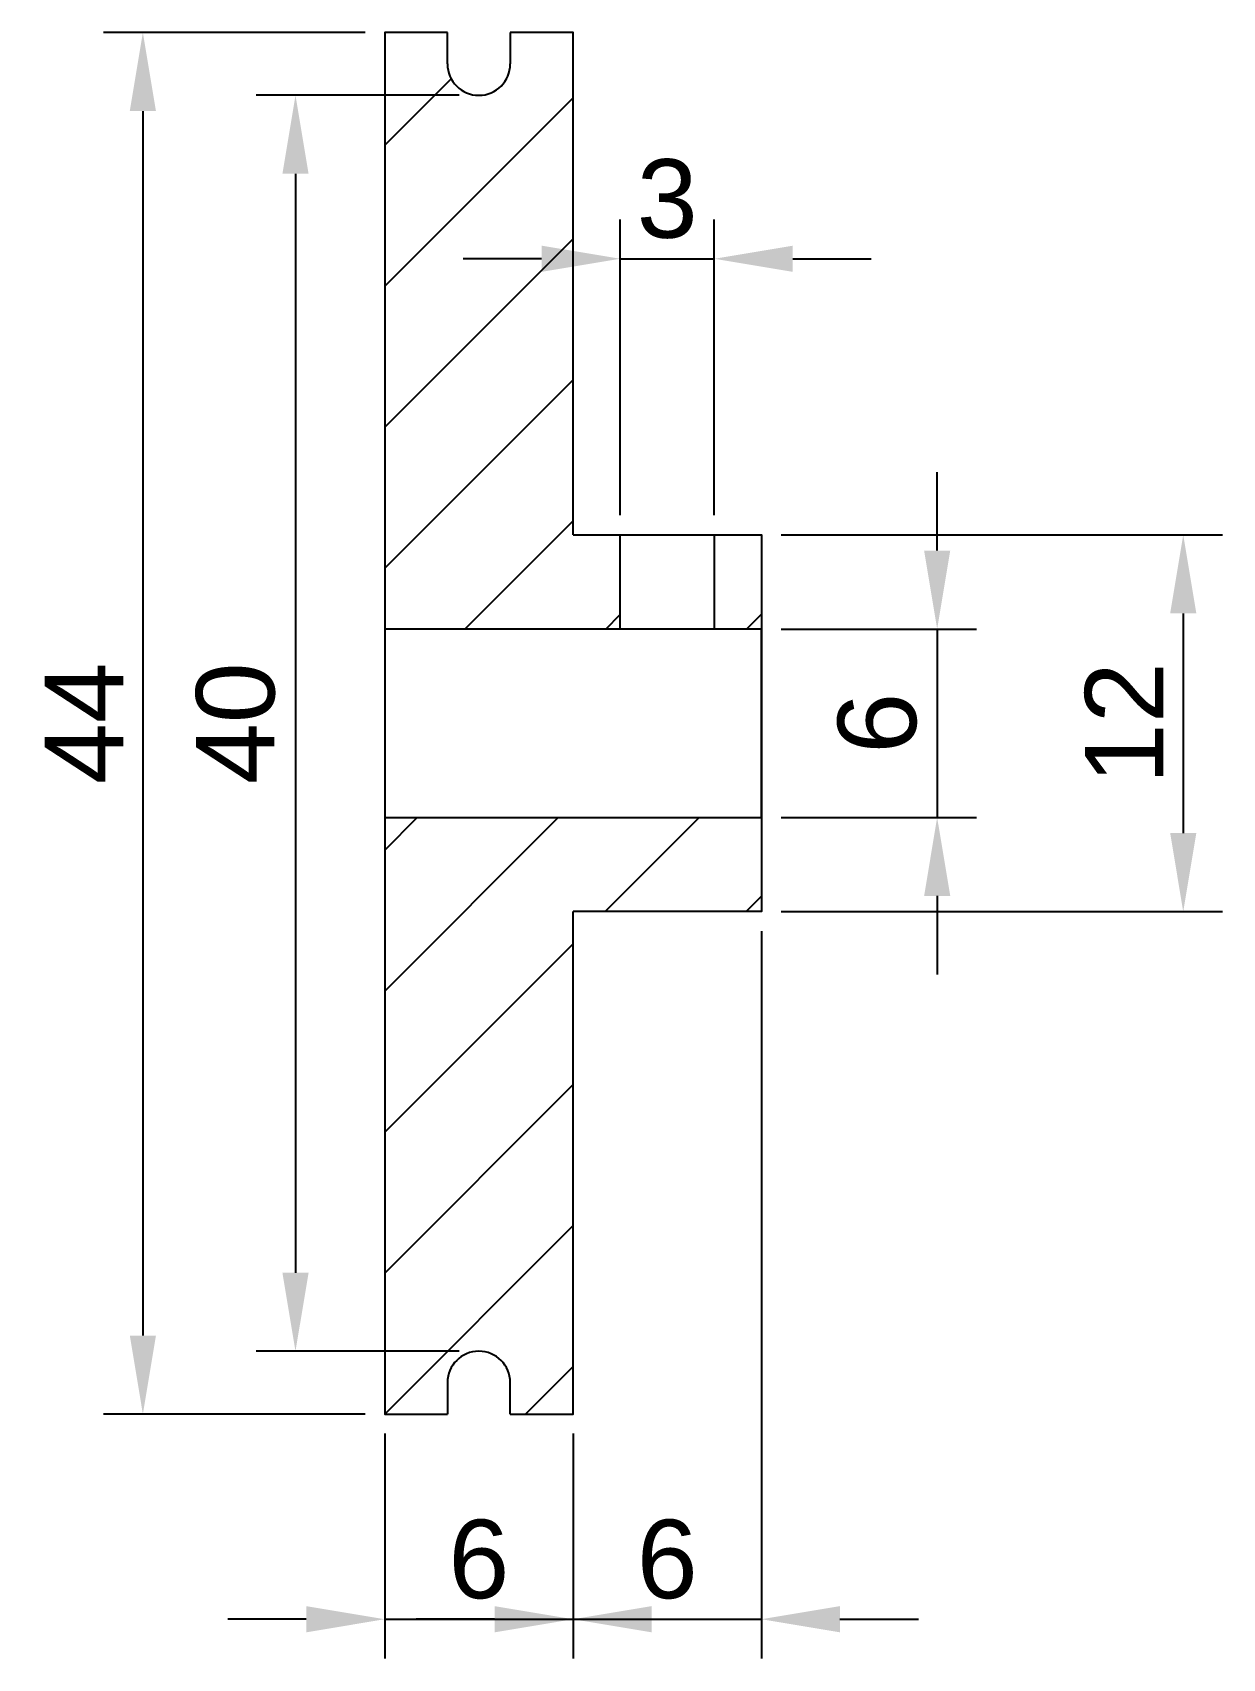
# Model space of a CAD drawing. Header units: millimetres. Extents: x -11.2 to 26.7, y -7.8 to 44.
import ezdxf

# ---------------------------------------------------------------- set-up
doc = ezdxf.new("R2010")
doc.units = ezdxf.units.MM
doc.styles.get("Standard").update_dxf_attribs({"font": 'arial.ttf'})
doc.dimstyles.new('ISO-25', dxfattribs={"dimtxt": 2.5, "dimasz": 2.5, "dimexe": 1.25, "dimexo": 0.625, "dimtad": 1, "dimtxsty": 'Standard', "dimcen": 2.5, "dimadec": 0, "dimazin": 0, "dimtfac": 1, "dimtmove": 0, "dimatfit": 3, "dimfxl": 1, "dimarcsym": 0})

# ---------------------------------------------------------------- blocks, each defined once
blk = doc.blocks.new('*D2')
at = {"color": 0, "lineweight": -2, "transparency": 16777216}
for p, q in [((-0.625, 44), (-8.954, 44)), ((-7.704, 41.5), (-7.704, 2.5)), ((-0.625, 0), (-8.954, 0))]:
    blk.add_line(p, q, dxfattribs=at)
at = {"color": 0, "transparency": 16777216}
for points in [[(-8.12, 41.5), (-7.287, 41.5), (-7.704, 44)], [(-8.12, 2.5), (-7.287, 2.5), (-7.704, 0)]]:
    blk.add_solid(points, dxfattribs=at)
at = {"layer": 'Defpoints', "color": 0, "transparency": 16777216}
for p in [(0, 44), (-7.704, 0), (0, 0)]:
    blk.add_point(p, dxfattribs=at)
at = {"color": 0, "transparency": 16777216, "insert": (-9.579, 22), "char_height": 2.5, "attachment_point": 5, "rotation": 90}
blk.add_mtext('44', dxfattribs=at)
blk = doc.blocks.new('*D3')
at = {"color": 0, "lineweight": -2, "transparency": 16777216}
for p, q in [((0, -0.625), (0, -7.786)), ((6, -0.625), (6, -7.786)), ((-2.5, -6.536), (-5, -6.536)), ((0, -6.536), (6, -6.536)), ((8.5, -6.536), (11, -6.536))]:
    blk.add_line(p, q, dxfattribs=at)
at = {"color": 0, "transparency": 16777216}
for points in [[(-2.5, -6.119), (-2.5, -6.953), (0, -6.536)], [(8.5, -6.119), (8.5, -6.953), (6, -6.536)]]:
    blk.add_solid(points, dxfattribs=at)
at = {"layer": 'Defpoints', "color": 0, "transparency": 16777216}
for p in [(0, 0), (6, 0), (6, -6.536)]:
    blk.add_point(p, dxfattribs=at)
at = {"color": 0, "transparency": 16777216, "insert": (3, -4.634), "char_height": 2.5, "attachment_point": 5}
blk.add_mtext('6', dxfattribs=at)
blk = doc.blocks.new('*D4')
at = {"color": 0, "lineweight": -2, "transparency": 16777216}
for p, q in [((12, 15.375), (12, -7.786)), ((6, -0.625), (6, -7.786)), ((3.5, -6.536), (1, -6.536)), ((6, -6.536), (12, -6.536)), ((14.5, -6.536), (17, -6.536))]:
    blk.add_line(p, q, dxfattribs=at)
at = {"color": 0, "transparency": 16777216}
for points in [[(3.5, -6.119), (3.5, -6.953), (6, -6.536)], [(14.5, -6.119), (14.5, -6.953), (12, -6.536)]]:
    blk.add_solid(points, dxfattribs=at)
at = {"layer": 'Defpoints', "color": 0, "transparency": 16777216}
for p in [(12, 16), (6, 0), (12, -6.536)]:
    blk.add_point(p, dxfattribs=at)
at = {"color": 0, "transparency": 16777216, "insert": (9, -4.634), "char_height": 2.5, "attachment_point": 5}
blk.add_mtext('6', dxfattribs=at)
blk = doc.blocks.new('*D5')
at = {"color": 0, "lineweight": -2, "transparency": 16777216}
for p, q in [((17.599, 27.5), (17.599, 30)), ((12.625, 25), (18.849, 25)), ((17.599, 25), (17.599, 19)), ((12.625, 19), (18.849, 19)), ((17.599, 16.5), (17.599, 14))]:
    blk.add_line(p, q, dxfattribs=at)
at = {"color": 0, "transparency": 16777216}
for points in [[(17.183, 27.5), (18.016, 27.5), (17.599, 25)], [(17.183, 16.5), (18.016, 16.5), (17.599, 19)]]:
    blk.add_solid(points, dxfattribs=at)
at = {"layer": 'Defpoints', "color": 0, "transparency": 16777216}
for p in [(12, 25), (12, 19), (17.599, 19)]:
    blk.add_point(p, dxfattribs=at)
at = {"color": 0, "transparency": 16777216, "insert": (15.698, 22), "char_height": 2.5, "attachment_point": 5, "rotation": 90}
blk.add_mtext('6', dxfattribs=at)
blk = doc.blocks.new('*D6')
at = {"color": 0, "lineweight": -2, "transparency": 16777216}
for p, q in [((12.625, 28), (26.688, 28)), ((25.438, 25.5), (25.438, 18.5)), ((12.625, 16), (26.688, 16))]:
    blk.add_line(p, q, dxfattribs=at)
at = {"color": 0, "transparency": 16777216}
for points in [[(25.022, 25.5), (25.855, 25.5), (25.438, 28)], [(25.022, 18.5), (25.855, 18.5), (25.438, 16)]]:
    blk.add_solid(points, dxfattribs=at)
at = {"layer": 'Defpoints', "color": 0, "transparency": 16777216}
for p in [(12, 28), (12, 16), (25.438, 16)]:
    blk.add_point(p, dxfattribs=at)
at = {"color": 0, "transparency": 16777216, "insert": (23.558, 22), "char_height": 2.5, "attachment_point": 5, "rotation": 90}
blk.add_mtext('12', dxfattribs=at)
blk = doc.blocks.new('*D7')
at = {"color": 0, "lineweight": -2, "transparency": 16777216}
for p, q in [((2.375, 42), (-4.092, 42)), ((-2.842, 39.5), (-2.842, 4.5)), ((2.375, 2), (-4.092, 2))]:
    blk.add_line(p, q, dxfattribs=at)
at = {"color": 0, "transparency": 16777216}
for points in [[(-3.258, 39.5), (-2.425, 39.5), (-2.842, 42)], [(-3.258, 4.5), (-2.425, 4.5), (-2.842, 2)]]:
    blk.add_solid(points, dxfattribs=at)
at = {"layer": 'Defpoints', "color": 0, "transparency": 16777216}
for p in [(3, 42), (-2.842, 2), (3, 2)]:
    blk.add_point(p, dxfattribs=at)
at = {"color": 0, "transparency": 16777216, "insert": (-4.743, 22), "char_height": 2.5, "attachment_point": 5, "rotation": 90}
blk.add_mtext('40', dxfattribs=at)
blk = doc.blocks.new('*D8')
at = {"color": 0, "lineweight": -2, "transparency": 16777216}
for p, q in [((7.5, 28.625), (7.5, 38.044)), ((10.5, 28.625), (10.5, 38.044)), ((5, 36.794), (2.5, 36.794)), ((7.5, 36.794), (10.5, 36.794)), ((13, 36.794), (15.5, 36.794))]:
    blk.add_line(p, q, dxfattribs=at)
at = {"color": 0, "transparency": 16777216}
for points in [[(5, 37.211), (5, 36.378), (7.5, 36.794)], [(13, 37.211), (13, 36.378), (10.5, 36.794)]]:
    blk.add_solid(points, dxfattribs=at)
at = {"layer": 'Defpoints', "color": 0, "transparency": 16777216}
for p in [(10.5, 36.794), (7.5, 28), (10.5, 28)]:
    blk.add_point(p, dxfattribs=at)
at = {"color": 0, "transparency": 16777216, "insert": (9, 38.696), "char_height": 2.5, "attachment_point": 5}
blk.add_mtext('3', dxfattribs=at)

msp = doc.modelspace()

# ---------------------------------------------------------------- hatches: boundary and pattern name
h = msp.add_hatch()
h.set_pattern_fill('ANSI31', color=256)
h.paths.add_polyline_path([(6, 44), (4, 44), (4, 43, -1), (2, 43), (2, 44), (0, 44), (0, 25), (7.5, 25), (7.5, 28), (6, 28)])
h.paths.add_polyline_path([(6, 16), (12, 16), (12, 19), (0, 19), (0, 0), (2, 0), (2, 1, -1), (4, 1), (4, 0), (6, 0)])
h.paths.add_polyline_path([(12, 28), (10.5, 28), (10.5, 25), (12, 25)])

# ---------------------------------------------------------------- linework, layer by layer
for points in [[(2, 44), (0, 44), (0, 0), (2, 0)], [(2, 44), (0, 44), (0, 0), (2, 0)], [(2, 43), (2, 44)], [(4, 44), (4, 43)], [(6, 28), (6, 44), (4, 44)], [(6, 28), (6, 44), (4, 44)], [(6, 28), (12, 28), (12, 16), (6, 16)], [(4, 0), (6, 0), (6, 16)], [(4, 0), (6, 0), (6, 16)], [(2, 1), (2, 0)], [(4, 0), (4, 1)]]:
    msp.add_lwpolyline(points)
for points in [[(7.5, 28), (10.5, 28), (10.5, 25), (7.5, 25)], [(0, 19), (12, 19), (12, 25), (0, 25)]]:
    msp.add_lwpolyline(points, close=True)
for centre, start, end in [((3, 43), 180, 0), ((3, 1), 0, 180)]:
    msp.add_arc(centre, 1, start, end)

# ---------------------------------------------------------------- dimensions: what is measured, and where the dimension line sits
for base, p1, p2, picture, middle in [((-7.704, 0), (0, 44), (0, 0), '*D2', (-9.579, 22)), ((-2.842, 2), (3, 42), (3, 2), '*D7', (-4.743, 22)), ((17.599, 19), (12, 25), (12, 19), '*D5', (15.698, 22)), ((25.438, 16), (12, 28), (12, 16), '*D6', (23.558, 22))]:
    dim = msp.add_linear_dim(base=base, p1=p1, p2=p2, angle=90, dimstyle='ISO-25')
    dim.commit()
    dim.dimension.update_dxf_attribs({"geometry": picture, "text_midpoint": middle})
for base, p1, p2, picture, middle in [((10.5, 36.794), (7.5, 28), (10.5, 28), '*D8', (9, 38.696)), ((12, -6.536), (6, 0), (12, 16), '*D4', (9, -4.634)), ((6, -6.536), (0, 0), (6, 0), '*D3', (3, -4.634))]:
    dim = msp.add_linear_dim(base=base, p1=p1, p2=p2, dimstyle='ISO-25')
    dim.commit()
    dim.dimension.update_dxf_attribs({"geometry": picture, "text_midpoint": middle})

doc.saveas('drawing.dxf')
